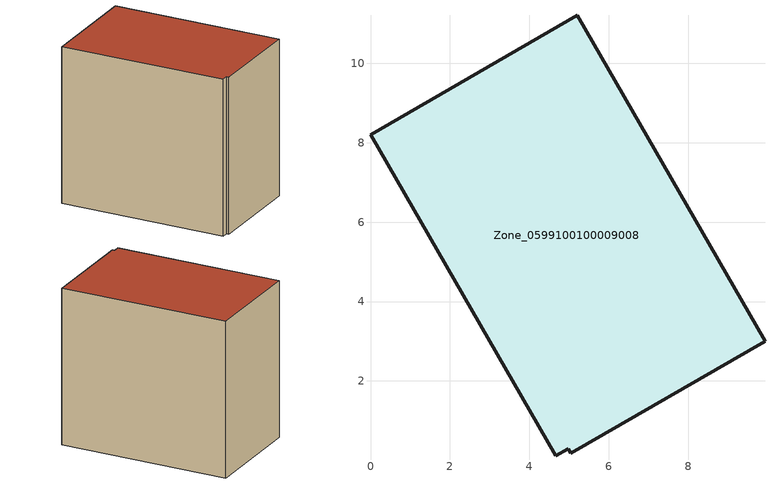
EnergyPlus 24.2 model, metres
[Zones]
Zone_0599100100009008
 floor ground (C_G): 4.98,0.29 4.67,0.11 0,8.21 5.2,11.22 9.94,3 5.04,0.18 z0
 wall outside (C_F): 9.94,3 5.2,11.22 0,8.21 4.67,0.11 4.98,0.29 5.04,0.18 9.94,3 z0:8.77
 roof outside (C_R): 5.04,0.18 9.94,3 5.2,11.22 0,8.21 4.67,0.11 4.98,0.29 z8.77
[BUILDING]
Pand.0599100100009008: North Axis=0; Terrain=City; Loads Convergence Tolerance Value=0.04; Temperature Convergence Tolerance Value=0.4; Solar Distribution=FullExterior; Maximum Number of Warmup Days=25; Minimum Number of Warmup Days=1
[Site:Location]
Rotterdam.The.Hague.AP_ZH_NLD Design_Conditions: Latitude=51.96; Longitude=4.45; Time Zone=1; Elevation=-4.5
[SITE:GROUNDTEMPERATURE:BUILDINGSURFACE]
18, 18, 18, 18, 18, 18, 18, 18, 18, 18, 18, 18
[MATERIAL] Thermal Absorptance=0.9; Solar Absorptance=0.7; Visible Absorptance=0.7
Name | Roughness | Thickness | Conductivity | Density | Specific Heat
G.TC.2006-2014 | MediumSmooth | 0.15 | 0.06 | 540 | 1210
F.TC.2006-2014 | Rough | 0.3 | 0.12 | 1920 | 840
R.TC.2006-2014 | MediumRough | 0.2 | 0.08 | 1500 | 1000
[CONSTRUCTION]
C_G: G.TC.2006-2014
C_F: F.TC.2006-2014
C_R: R.TC.2006-2014
[ZONE]
Zone_0599100100009008: Type=1; Multiplier=1; Ceiling Height=Autocalculate; Volume=Autocalculate; Floor Area=autocalculate; Part of Total Floor Area=Yes
[ZONEINFILTRATION:DESIGNFLOWRATE]
Infil_Zone_0599100100009008: Zone or ZoneList or Space or SpaceList=Zone_0599100100009008; Schedule=AlwaysOn; Design Flow Rate Calculation Method=Flow/Area; Flow Rate per Floor Area=0.0015; Constant Term Coefficient=1; Temperature Term Coefficient=0; Velocity Term Coefficient=0; Velocity Squared Term Coefficient=0
[HVACTEMPLATE:ZONE:IDEALLOADSAIRSYSTEM]
Zone_0599100100009008: Maximum Heating Supply Air Temperature=50; Minimum Cooling Supply Air Temperature=13; Maximum Heating Supply Air Humidity Ratio=0.0156; Minimum Cooling Supply Air Humidity Ratio=0.0077; Heating Limit=NoLimit; Cooling Limit=NoLimit; Dehumidification Control Type=ConstantSensibleHeatRatio; Cooling Sensible Heat Ratio=0.7; Dehumidification Setpoint=60; Humidification Control Type=None; Humidification Setpoint=30; Outdoor Air Method=None; Outdoor Air Flow Rate per Person=0.00944; Outdoor Air Flow Rate per Zone Floor Area=0; Outdoor Air Flow Rate per Zone=0; Demand Controlled Ventilation Type=None; Outdoor Air Economizer Type=NoEconomizer; Heat Recovery Type=None; Sensible Heat Recovery Effectiveness=0.7; Latent Heat Recovery Effectiveness=0.65
[ZONECONTROL:THERMOSTAT]
ThermostatControl_Zone_0599100100009008: Zone or ZoneList=Zone_0599100100009008; Control Type Schedule=DualSetpointControlType; Control 1=Thermostat_Zone_0599100100009008; Temperature Difference Between Cutout And Setpoint=0
[THERMOSTATSETPOINT:DUALSETPOINT]
Thermostat_Zone_0599100100009008: Heating Setpoint Temperature Schedule=HeatingSetpoint_Zone_0599100100009008; Cooling Setpoint Temperature Schedule=CoolingSetpoint_Zone_0599100100009008
[SCHEDULE:COMPACT]
HeatingSetpoint_Zone_0599100100009008: Through: 12/31, For: AllDays, Until: 24:00, 21
CoolingSetpoint_Zone_0599100100009008: Through: 12/31, For: AllDays, Until: 24:00, 24
DualSetpointControlType: Through: 12/31, For: AllDays, Until: 24:00, 4
AlwaysOn: Through: 12/31, For: AllDays, Until: 24:00, 1
